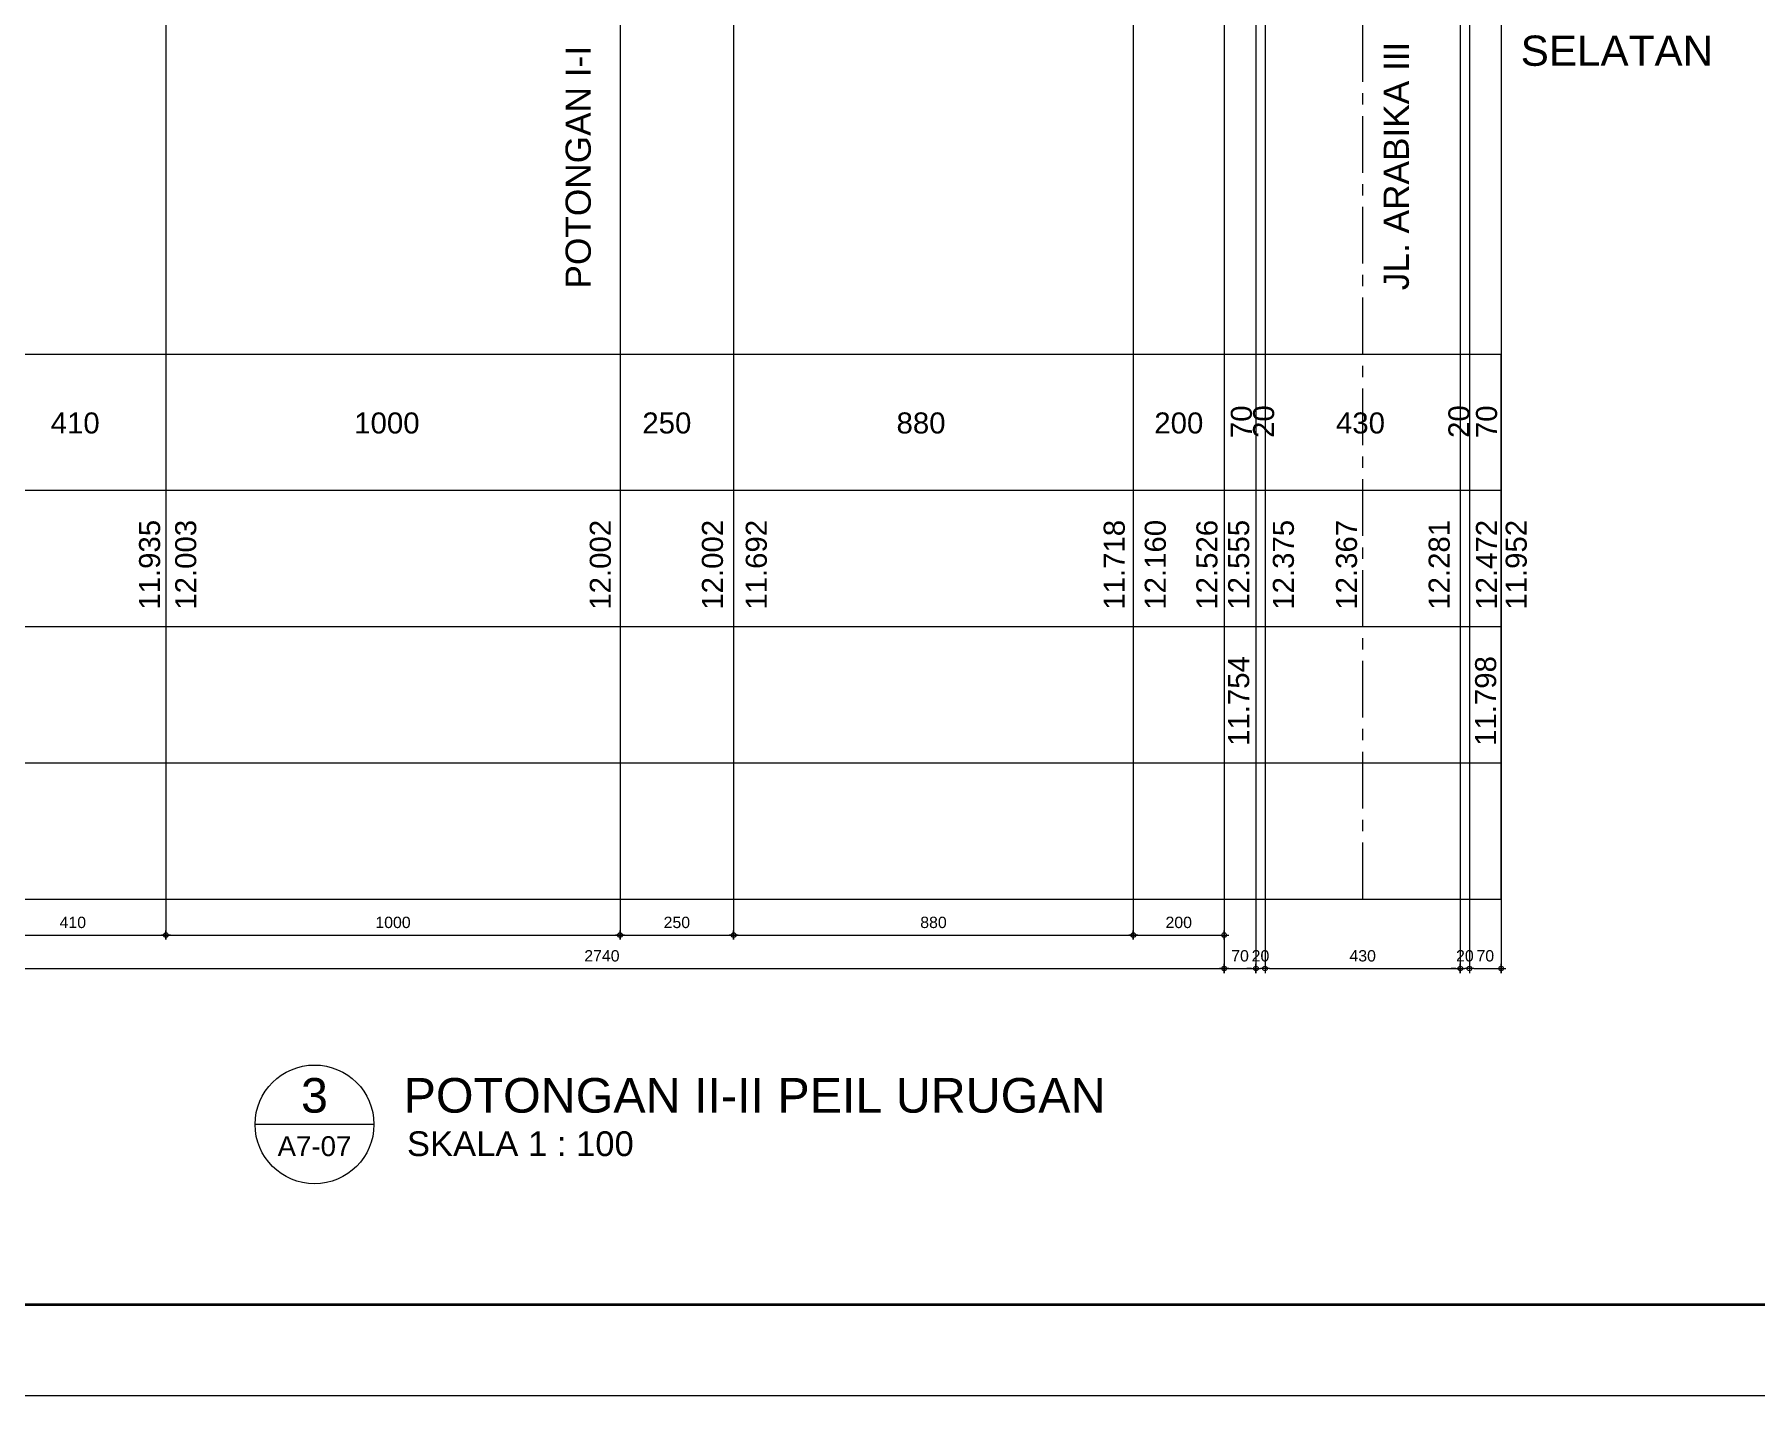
# Model space of a CAD drawing. Header units: millimetres. Extents: x -11 to 1625, y -267 to 180.
# Drawn here: x 843.17 to 881.06, y -267 to -237.02 of the extents above; entities that cross this region are included whole.
import ezdxf
from ezdxf.enums import TextEntityAlignment as Align

# ---------------------------------------------------------------- set-up
doc = ezdxf.new("R2010")
doc.units = ezdxf.units.MM
doc.linetypes.add('CENTER', pattern=[2, 1.25, -0.25, 0.25, -0.25])
for name, color, linetype, lineweight in [('dinding', 5, 'Continuous', 15), ('GRS KOP', 1, 'Continuous', 35), ('kop', 7, 'Continuous', 20), ('not', 7, 'Continuous', 20), ('u', 6, 'Continuous', 20)]:
    doc.layers.add(name, color=color, linetype=linetype, lineweight=lineweight)
doc.styles.add('BARU', font='complex.shx')
doc.styles.get("Standard").update_dxf_attribs({"font": 'ARIALUNI.TTF'})
doc.dimstyles.new('SK100', dxfattribs={"dimtxt": 0.25, "dimasz": 0.1, "dimexe": 0.1, "dimexo": 0, "dimgap": 0.15, "dimtad": 1, "dimdec": 0, "dimlfac": 100, "dimzin": 12, "dimdsep": 46, "dimtxsty": 'Standard', "dimblk": 'BULAT', "dimcen": 0.1, "dimclrd": 256, "dimclre": 256, "dimclrt": 256, "dimadec": 0, "dimazin": 3, "dimtfac": 1, "dimtdec": 0, "dimtofl": 0, "dimtmove": 0, "dimatfit": 3, "dimldrblk": 'BULAT', "dimfxl": 0, "dimtolj": 1, "dimtzin": 0, "dimlwd": -1, "dimlwe": -1, "dimarcsym": 0})

# ---------------------------------------------------------------- blocks, each defined once
blk = doc.blocks.new('kop')
at = {"layer": 'GRS KOP'}
blk.add_lwpolyline([(1, 54), (83, 54), (83, 1), (1, 1)], close=True, dxfattribs=at)
at = {"layer": 'kop', "color": 7}
blk.add_line((0, 0), (84, 0), dxfattribs=at)
at = {"layer": 'kop', "style": 'BARU', "flags": 4}
for p, height in [((73.8, 5.4), 0.35), ((80.303, 5.382), 0.25), ((73.8, 4.9), 0.35), ((80.303, 4.882), 0.25), ((73.8, 4.4), 0.35), ((80.303, 4.382), 0.25)]:
    blk.add_attdef('-', p, '', height=height, dxfattribs=at)
at = {"layer": 'kop', "flags": 4}
for tag, p in [('AR-00', (78.057, 2.648)), ('00', (81.238, 2.647))]:
    blk.add_attdef(tag, text='', height=0.35, dxfattribs=at).set_placement(p, align=Align.MIDDLE)
blk = doc.blocks.new('BULAT')
for p, q in [((-1, 0), (1, 0)), ((0, -1), (0, 1))]:
    blk.add_line(p, q)
blk.add_circle((0, 0), 0.5)
blk = doc.blocks.new('*D571')
at = {"layer": 'Defpoints', "color": 0}
for p in [(841.963, -256.068), (846.063, -256.068), (846.063, -256.858)]:
    blk.add_point(p, dxfattribs=at)
at = {"layer": 'u'}
for p, q in [((841.963, -256.068), (841.963, -256.958)), ((846.063, -256.068), (846.063, -256.958)), ((842.063, -256.858), (845.963, -256.858))]:
    blk.add_line(p, q, dxfattribs=at)
at = {"layer": 'u', "xscale": 0.1, "yscale": 0.1, "zscale": 0.1, "rotation": 180}
blk.add_blockref('BULAT', (841.963, -256.858), dxfattribs=at)
at = {"layer": 'u', "xscale": 0.1, "yscale": 0.1, "zscale": 0.1}
blk.add_blockref('BULAT', (846.063, -256.858), dxfattribs=at)
at = {"layer": 'u', "insert": (844.013, -256.58), "char_height": 0.25, "attachment_point": 5}
blk.add_mtext('\\A1;410', dxfattribs=at)
blk = doc.blocks.new('*D572')
at = {"layer": 'Defpoints', "color": 0}
for p in [(846.063, -256.068), (856.063, -256.068), (856.063, -256.858)]:
    blk.add_point(p, dxfattribs=at)
at = {"layer": 'u'}
for p, q in [((846.063, -256.068), (846.063, -256.958)), ((856.063, -256.068), (856.063, -256.958)), ((846.163, -256.858), (855.963, -256.858))]:
    blk.add_line(p, q, dxfattribs=at)
at = {"layer": 'u', "xscale": 0.1, "yscale": 0.1, "zscale": 0.1, "rotation": 180}
blk.add_blockref('BULAT', (846.063, -256.858), dxfattribs=at)
at = {"layer": 'u', "xscale": 0.1, "yscale": 0.1, "zscale": 0.1}
blk.add_blockref('BULAT', (856.063, -256.858), dxfattribs=at)
at = {"layer": 'u', "insert": (851.063, -256.58), "char_height": 0.25, "attachment_point": 5}
blk.add_mtext('\\A1;1000', dxfattribs=at)
blk = doc.blocks.new('*D573')
at = {"layer": 'Defpoints', "color": 0}
for p in [(856.063, -256.068), (858.563, -256.068), (858.563, -256.858)]:
    blk.add_point(p, dxfattribs=at)
at = {"layer": 'u'}
for p, q in [((856.063, -256.068), (856.063, -256.958)), ((858.563, -256.068), (858.563, -256.958)), ((856.163, -256.858), (858.463, -256.858))]:
    blk.add_line(p, q, dxfattribs=at)
at = {"layer": 'u', "xscale": 0.1, "yscale": 0.1, "zscale": 0.1, "rotation": 180}
blk.add_blockref('BULAT', (856.063, -256.858), dxfattribs=at)
at = {"layer": 'u', "xscale": 0.1, "yscale": 0.1, "zscale": 0.1}
blk.add_blockref('BULAT', (858.563, -256.858), dxfattribs=at)
at = {"layer": 'u', "insert": (857.313, -256.58), "char_height": 0.25, "attachment_point": 5}
blk.add_mtext('\\A1;250', dxfattribs=at)
blk = doc.blocks.new('*D574')
at = {"layer": 'Defpoints', "color": 0}
for p in [(858.563, -256.068), (867.363, -256.068), (867.363, -256.858)]:
    blk.add_point(p, dxfattribs=at)
at = {"layer": 'u'}
for p, q in [((858.563, -256.068), (858.563, -256.958)), ((867.363, -256.068), (867.363, -256.958)), ((858.663, -256.858), (867.263, -256.858))]:
    blk.add_line(p, q, dxfattribs=at)
at = {"layer": 'u', "xscale": 0.1, "yscale": 0.1, "zscale": 0.1, "rotation": 180}
blk.add_blockref('BULAT', (858.563, -256.858), dxfattribs=at)
at = {"layer": 'u', "xscale": 0.1, "yscale": 0.1, "zscale": 0.1}
blk.add_blockref('BULAT', (867.363, -256.858), dxfattribs=at)
at = {"layer": 'u', "insert": (862.963, -256.58), "char_height": 0.25, "attachment_point": 5}
blk.add_mtext('\\A1;880', dxfattribs=at)
blk = doc.blocks.new('*D575')
at = {"layer": 'Defpoints', "color": 0}
for p in [(867.363, -256.068), (869.363, -256.068), (869.363, -256.858)]:
    blk.add_point(p, dxfattribs=at)
at = {"layer": 'u'}
for p, q in [((867.363, -256.068), (867.363, -256.958)), ((869.363, -256.068), (869.363, -256.958)), ((867.463, -256.858), (869.263, -256.858))]:
    blk.add_line(p, q, dxfattribs=at)
at = {"layer": 'u', "xscale": 0.1, "yscale": 0.1, "zscale": 0.1, "rotation": 180}
blk.add_blockref('BULAT', (867.363, -256.858), dxfattribs=at)
at = {"layer": 'u', "xscale": 0.1, "yscale": 0.1, "zscale": 0.1}
blk.add_blockref('BULAT', (869.363, -256.858), dxfattribs=at)
at = {"layer": 'u', "insert": (868.363, -256.58), "char_height": 0.25, "attachment_point": 5}
blk.add_mtext('\\A1;200', dxfattribs=at)
blk = doc.blocks.new('*D576')
at = {"layer": 'Defpoints', "color": 0}
for p in [(841.963, -256.068), (869.363, -256.068), (869.363, -257.594)]:
    blk.add_point(p, dxfattribs=at)
at = {"layer": 'u'}
for p, q in [((841.963, -256.068), (841.963, -257.694)), ((869.363, -256.068), (869.363, -257.694)), ((842.063, -257.594), (869.263, -257.594))]:
    blk.add_line(p, q, dxfattribs=at)
at = {"layer": 'u', "xscale": 0.1, "yscale": 0.1, "zscale": 0.1, "rotation": 180}
blk.add_blockref('BULAT', (841.963, -257.594), dxfattribs=at)
at = {"layer": 'u', "xscale": 0.1, "yscale": 0.1, "zscale": 0.1}
blk.add_blockref('BULAT', (869.363, -257.594), dxfattribs=at)
at = {"layer": 'u', "insert": (855.663, -257.316), "char_height": 0.25, "attachment_point": 5}
blk.add_mtext('\\A1;2740', dxfattribs=at)
blk = doc.blocks.new('*D577')
at = {"layer": 'Defpoints', "color": 0}
for p in [(869.363, -256.068), (870.063, -256.068), (870.063, -257.594)]:
    blk.add_point(p, dxfattribs=at)
at = {"layer": 'u'}
for p, q in [((869.363, -256.068), (869.363, -257.694)), ((870.063, -256.068), (870.063, -257.694)), ((869.463, -257.594), (869.963, -257.594))]:
    blk.add_line(p, q, dxfattribs=at)
at = {"layer": 'u', "xscale": 0.1, "yscale": 0.1, "zscale": 0.1, "rotation": 180}
blk.add_blockref('BULAT', (869.363, -257.594), dxfattribs=at)
at = {"layer": 'u', "xscale": 0.1, "yscale": 0.1, "zscale": 0.1}
blk.add_blockref('BULAT', (870.063, -257.594), dxfattribs=at)
at = {"layer": 'u', "insert": (869.713, -257.316), "char_height": 0.25, "attachment_point": 5}
blk.add_mtext('\\A1;70', dxfattribs=at)
blk = doc.blocks.new('*D578')
at = {"layer": 'Defpoints', "color": 0}
for p in [(870.063, -256.068), (870.263, -256.068), (870.263, -257.594)]:
    blk.add_point(p, dxfattribs=at)
at = {"layer": 'u'}
for p, q in [((870.063, -256.068), (870.063, -257.694)), ((870.263, -256.068), (870.263, -257.694)), ((869.963, -257.594), (869.863, -257.594)), ((870.363, -257.594), (870.463, -257.594))]:
    blk.add_line(p, q, dxfattribs=at)
at = {"layer": 'u', "xscale": 0.1, "yscale": 0.1, "zscale": 0.1}
blk.add_blockref('BULAT', (870.063, -257.594), dxfattribs=at)
at = {"layer": 'u', "xscale": 0.1, "yscale": 0.1, "zscale": 0.1, "rotation": 180}
blk.add_blockref('BULAT', (870.263, -257.594), dxfattribs=at)
at = {"layer": 'u', "insert": (870.163, -257.316), "char_height": 0.25, "attachment_point": 5}
blk.add_mtext('\\A1;20', dxfattribs=at)
blk = doc.blocks.new('*D579')
at = {"layer": 'Defpoints', "color": 0}
for p in [(870.263, -256.068), (874.563, -256.068), (874.563, -257.594)]:
    blk.add_point(p, dxfattribs=at)
at = {"layer": 'u'}
for p, q in [((870.263, -256.068), (870.263, -257.694)), ((874.563, -256.068), (874.563, -257.694)), ((870.363, -257.594), (874.463, -257.594))]:
    blk.add_line(p, q, dxfattribs=at)
at = {"layer": 'u', "xscale": 0.1, "yscale": 0.1, "zscale": 0.1, "rotation": 180}
blk.add_blockref('BULAT', (870.263, -257.594), dxfattribs=at)
at = {"layer": 'u', "xscale": 0.1, "yscale": 0.1, "zscale": 0.1}
blk.add_blockref('BULAT', (874.563, -257.594), dxfattribs=at)
at = {"layer": 'u', "insert": (872.413, -257.316), "char_height": 0.25, "attachment_point": 5}
blk.add_mtext('\\A1;430', dxfattribs=at)
blk = doc.blocks.new('*D580')
at = {"layer": 'Defpoints', "color": 0}
for p in [(874.563, -256.068), (874.763, -256.068), (874.763, -257.594)]:
    blk.add_point(p, dxfattribs=at)
at = {"layer": 'u'}
for p, q in [((874.563, -256.068), (874.563, -257.694)), ((874.763, -256.068), (874.763, -257.694)), ((874.463, -257.594), (874.363, -257.594)), ((874.863, -257.594), (874.963, -257.594))]:
    blk.add_line(p, q, dxfattribs=at)
at = {"layer": 'u', "xscale": 0.1, "yscale": 0.1, "zscale": 0.1}
blk.add_blockref('BULAT', (874.563, -257.594), dxfattribs=at)
at = {"layer": 'u', "xscale": 0.1, "yscale": 0.1, "zscale": 0.1, "rotation": 180}
blk.add_blockref('BULAT', (874.763, -257.594), dxfattribs=at)
at = {"layer": 'u', "insert": (874.663, -257.316), "char_height": 0.25, "attachment_point": 5}
blk.add_mtext('\\A1;20', dxfattribs=at)
blk = doc.blocks.new('*D581')
at = {"layer": 'Defpoints', "color": 0}
for p in [(874.763, -256.068), (875.463, -256.068), (875.463, -257.594)]:
    blk.add_point(p, dxfattribs=at)
at = {"layer": 'u'}
for p, q in [((874.763, -256.068), (874.763, -257.694)), ((875.463, -256.068), (875.463, -257.694)), ((874.863, -257.594), (875.363, -257.594))]:
    blk.add_line(p, q, dxfattribs=at)
at = {"layer": 'u', "xscale": 0.1, "yscale": 0.1, "zscale": 0.1, "rotation": 180}
blk.add_blockref('BULAT', (874.763, -257.594), dxfattribs=at)
at = {"layer": 'u', "xscale": 0.1, "yscale": 0.1, "zscale": 0.1}
blk.add_blockref('BULAT', (875.463, -257.594), dxfattribs=at)
at = {"layer": 'u', "insert": (875.113, -257.316), "char_height": 0.25, "attachment_point": 5}
blk.add_mtext('\\A1;70', dxfattribs=at)
blk = doc.blocks.new('Ndtpd')
blk.add_line((0.747, 0), (-0.747, 0))
blk.add_circle((0, 0), 0.747)
at = {"flags": 4}
for tag, height, p in [('NO', 0.5, (0, 0.148)), ('NOLBR', 0.3, (0, -0.398))]:
    blk.add_attdef(tag, text='', height=height, dxfattribs=at).set_placement(p, align=Align.CENTER)
for tag, p, height in [('NDTPD', (1.516, 0.148), 0.5), ('SKALA', (1.523, -0.398), 0.3)]:
    blk.add_attdef(tag, p, '', height=height, dxfattribs=at)

msp = doc.modelspace()

# ---------------------------------------------------------------- linework, layer by layer
at = {"layer": 'dinding'}
for points in [[(875.4627812, -235.1587109), (875.4627812, -256.0682836)], [(869.3627812, -235.9827109), (869.3627812, -256.0682836)], [(870.0627812, -235.9537109), (870.0627812, -256.0682836)], [(870.2627812, -235.9537109), (870.2627812, -256.0682836)], [(874.5627812, -236.0367109), (874.5627812, -256.0682836)], [(874.7627812, -236.0367109), (874.7627812, -256.0682836)], [(846.0627812, -236.1587109), (846.0627812, -256.0682836)], [(856.0627812, -236.1587109), (856.0627812, -256.0682836)], [(858.5627812, -236.1587109), (858.5627812, -256.0682836)], [(867.3627812, -236.1587109), (867.3627812, -256.0682836)], [(875.4627812, -256.0682836), (875.4627812, -244.0682836), (828.35827, -244.0682836), (828.35827, -256.0682836), (875.4627812, -256.0682836), (875.4627812, -253.0682836)], [(875.4627812, -247.0682836), (828.35827, -247.0682836)], [(875.4627812, -250.0682836), (828.35827, -250.0682836)], [(875.4627812, -253.0682836), (828.35827, -253.0682836)]]:
    msp.add_lwpolyline(points, dxfattribs=at)
at = {"layer": 'dinding', "linetype": 'CENTER'}
msp.add_lwpolyline([(872.412793, -256.0682836), (872.4128445, -236.1757107)], dxfattribs=at)

# ---------------------------------------------------------------- block references
at = {"layer": 'kop', "xscale": 2, "yscale": 2, "zscale": 2}
msp.add_blockref('kop', (743.2141622, -267), dxfattribs=at)
at = {"layer": 'not', "lineweight": 0}
ref = msp.add_blockref('Ndtpd', (849.3347711, -261.027404), dxfattribs=dict(at, xscale=1.75087693322308, yscale=1.75087693322308, zscale=1.75087693322308))
ref.add_attrib('NO', '3', dxfattribs={"layer": '0', "height": 0.7629446, "rotation": 360, "flags": 4}).set_placement((849.3340579, -260.7690363), align=Align.CENTER)
ref.add_attrib('NDTPD', 'POTONGAN II-II PEIL URUGAN', (851.2965782, -260.7690363), dxfattribs={"layer": '0', "height": 0.762944624, "rotation": 360, "flags": 4})
ref.add_attrib('NOLBR', 'A7-07', dxfattribs={"layer": '0', "height": 0.43596836, "rotation": 360, "flags": 4}).set_placement((849.3340579, -261.7248877), align=Align.CENTER)
ref.add_attrib('SKALA', 'SKALA 1 : 100', (851.3700125, -261.7248877), dxfattribs={"layer": '0', "height": 0.544960445, "rotation": 360, "flags": 4})

# ---------------------------------------------------------------- texts
at = {"layer": 'not'}
for s, height, p in [('SELATAN', 0.66567735, (875.8920492, -237.7126288)), ('410', 0.46319399, (843.525696, -245.8103835)), ('1000', 0.46319399, (850.2094476, -245.8103835)), ('250', 0.46319399, (856.5527358, -245.8103835)), ('880', 0.46319399, (862.1493064, -245.8103835)), ('200', 0.46319399, (867.8250661, -245.8103835)), ('430', 0.46319399, (871.8249125, -245.8103835))]:
    msp.add_text(s, height=height, dxfattribs=at).set_placement(p)
for s, height, p in [('POTONGAN I-I', 0.555281681, (855.4177458, -242.6179153)), ('JL. ARABIKA III', 0.555281681, (873.4295309, -242.6553222)), ('70', 0.46319399, (869.973078, -245.9129551)), ('20', 0.46319399, (870.4627812, -245.9087229)), ('20', 0.46319399, (874.7627812, -245.9087229)), ('70', 0.46319399, (875.3711646, -245.9129551)), ('11.935', 0.46319399, (845.9348744, -249.6922814)), ('12.003', 0.46319399, (846.7305208, -249.6922814)), ('12.002', 0.46319399, (855.8591198, -249.6922814)), ('12.002', 0.46319399, (858.3275583, -249.6922814)), ('11.692', 0.46319399, (859.2932001, -249.6922814)), ('11.718', 0.46319399, (867.1742591, -249.6922814)), ('12.160', 0.46319399, (868.0781578, -249.6922814)), ('12.526', 0.46319399, (869.2144947, -249.6922814)), ('12.555', 0.46319399, (869.9137806, -249.6922814)), ('12.375', 0.46319399, (870.8981861, -249.6922814)), ('12.367', 0.46319399, (872.2877487, -249.6922814)), ('12.281', 0.46319399, (874.3282523, -249.6922814)), ('12.472', 0.46319399, (875.3697871, -249.6922814)), ('11.952', 0.46319399, (876.0251351, -249.6922814)), ('11.754', 0.46319399, (869.9137806, -252.6922814)), ('11.798', 0.46319399, (875.3512596, -252.6922814))]:
    msp.add_text(s, height=height, rotation=90, dxfattribs=at).set_placement(p)

# ---------------------------------------------------------------- dimensions: what is measured, and where the dimension line sits
at = {"layer": 'u'}
for base, p1, p2, picture, middle in [((846.0627812, -256.8579504), (841.9627812, -256.0682836), (846.0627812, -256.0682836), '*D571', (844.0127812, -256.5802219)), ((869.3627812, -257.5935799), (841.9627812, -256.0682836), (869.3627812, -256.0682836), '*D576', (855.6627812, -257.3158514)), ((856.0627812, -256.8579504), (846.0627812, -256.0682836), (856.0627812, -256.0682836), '*D572', (851.0627812, -256.5802219)), ((858.5627812, -256.8579504), (856.0627812, -256.0682836), (858.5627812, -256.0682836), '*D573', (857.3127812, -256.5802219)), ((867.3627812, -256.8579504), (858.5627812, -256.0682836), (867.3627812, -256.0682836), '*D574', (862.9627812, -256.5802219)), ((869.3627812, -256.8579504), (867.3627812, -256.0682836), (869.3627812, -256.0682836), '*D575', (868.3627812, -256.5802219)), ((870.0627812, -257.5935799), (869.3627812, -256.0682836), (870.0627812, -256.0682836), '*D577', (869.7127812, -257.3158514)), ((874.5627812, -257.5935799), (870.2627812, -256.0682836), (874.5627812, -256.0682836), '*D579', (872.4127812, -257.3158514)), ((875.4627812, -257.5935799), (874.7627812, -256.0682836), (875.4627812, -256.0682836), '*D581', (875.1127812, -257.3158514))]:
    dim = msp.add_linear_dim(base=base, p1=p1, p2=p2, dimstyle='SK100', dxfattribs=at)
    dim.commit()
    dim.dimension.update_dxf_attribs({"geometry": picture, "text_midpoint": middle})
for base, p1, p2, picture, middle in [((870.2627812, -257.5935799), (870.0627812, -256.0682836), (870.2627812, -256.0682836), '*D578', (870.1627812, -257.5935799)), ((874.7627812, -257.5935799), (874.5627812, -256.0682836), (874.7627812, -256.0682836), '*D580', (874.6627812, -257.5935799))]:
    dim = msp.add_linear_dim(base=base, p1=p1, p2=p2, dimstyle='SK100', dxfattribs=at)
    dim.commit()
    dim.dimension.update_dxf_attribs({"geometry": picture, "text_midpoint": middle, "dimtype": 160})

doc.saveas('drawing.dxf')
